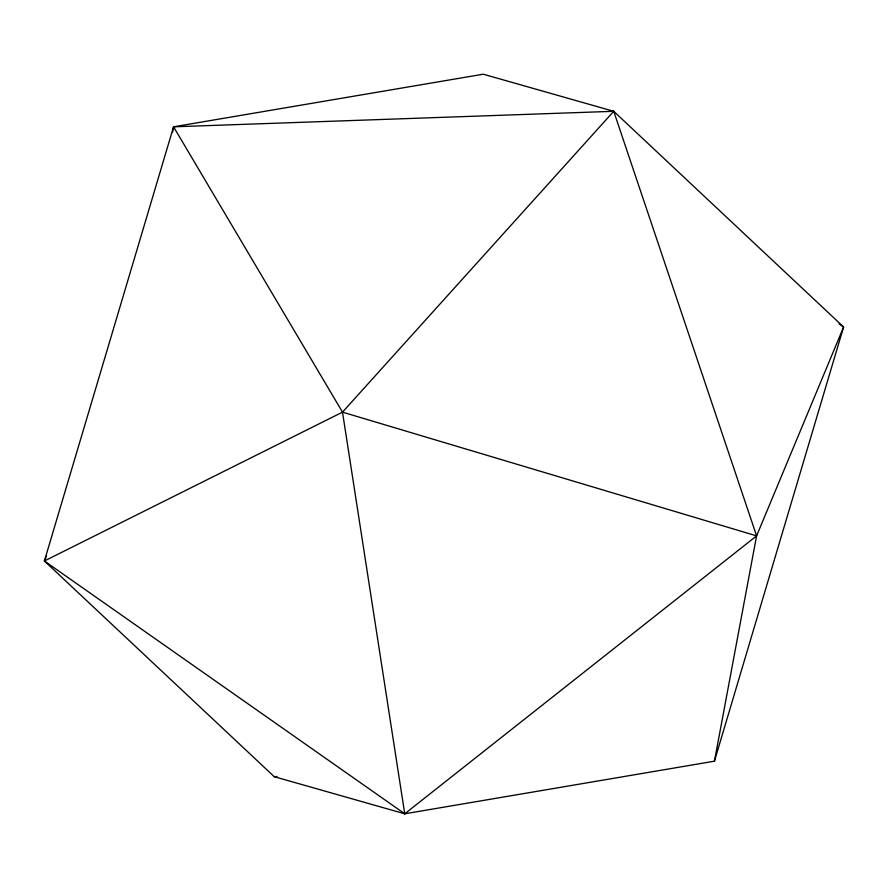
<?xml version="1.0" encoding="UTF-8"?>
<svg xmlns="http://www.w3.org/2000/svg" width="888" height="888" viewBox="0 0 888 888"><rect width="100%" height="100%" fill="white"/><g stroke="black" fill="none" stroke-linecap="round" stroke-linejoin="round"><path stroke-width="1.33" d="M172.549 132.245L173.56 126.818L483.261 74.204L613.73 111.3L843.6 327.017L714.44 761.183L404.739 813.797L274.27 776.7L44.4 560.983L173.56 126.818L613.73 111.3L756.598 535.875L714.44 761.183M839.071 323.843L843.6 327.017L756.598 535.875L404.739 813.797L44.4 560.983L46.52 555.888M44.4 560.983L342.502 412.143L613.73 111.3M274.27 776.7L277.045 776.6M173.56 126.818L342.502 412.143L756.598 535.875M342.502 412.143L404.739 813.797"/></g></svg>
